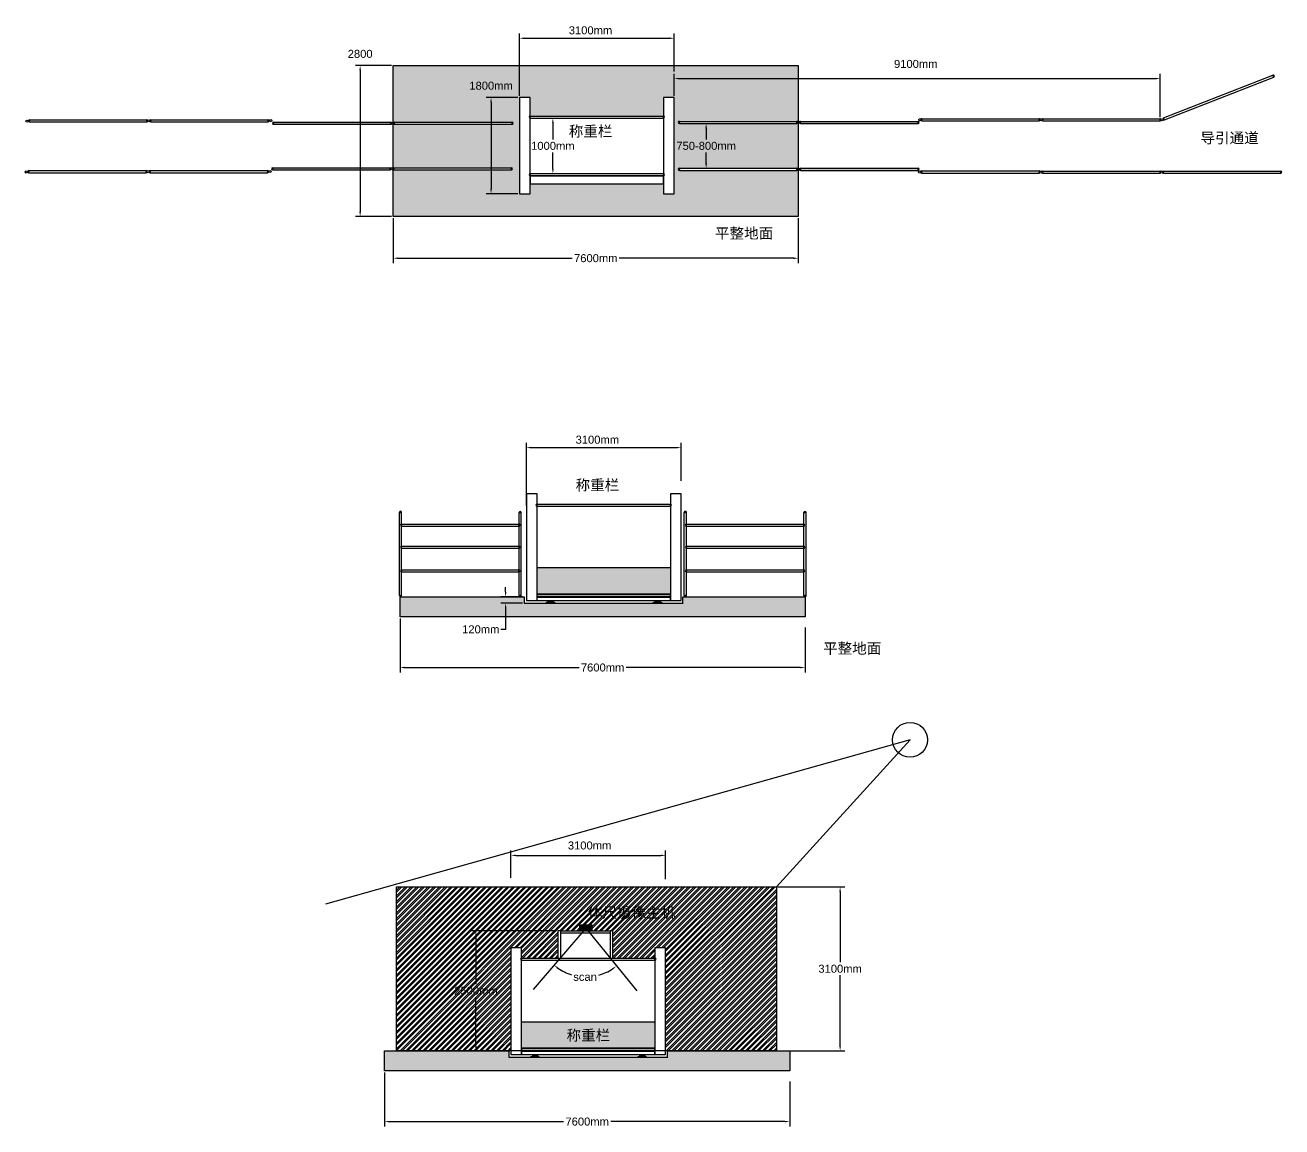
# Model space of a CAD drawing. Header units: inches. Extents: x -6754 to 16793, y -17913 to 2733.
import ezdxf

# ---------------------------------------------------------------- set-up
doc = ezdxf.new("R2010")
doc.units = ezdxf.units.IN
doc.header["$MEASUREMENT"] = 0
doc.layers.add('图层1', color=7, linetype='Continuous')
doc.styles.get("Standard").update_dxf_attribs({"font": 'arial.ttf'})
doc.dimstyles.get("Standard").update_dxf_attribs({"dimscale": 500, "dimtxt": 0.3, "dimasz": 0.18, "dimexe": 0.18, "dimexo": 0.0625, "dimgap": 0.09, "dimtad": 0, "dimtih": 1, "dimtoh": 1, "dimdec": 4, "dimzin": 0, "dimdsep": 46, "dimtxsty": 'Standard', "dimcen": 0.09, "dimclrd": 2, "dimadec": 0, "dimazin": 0, "dimtfac": 1, "dimtdec": 4, "dimtofl": 0, "dimtmove": 0, "dimatfit": 3, "dimfxl": 1, "dimtolj": 1, "dimtzin": 0, "dimarcsym": 0})
pattern_1 = [(228.01279, (108, 150), (-1200, -1350), [20.1804, -1997.8632]), (184.96974, (94.5, 135), (1800, 150), [34.6302, -3428.3887]), (132.51045, (60, 132), (1500, -1650), [24.4182, -2417.4049]), (267.27369, (1.5, 94.5), (150, 3000), [31.5357, -3122.0337]), (292.833654, (0, 63), (-750, 1800), [30.9232, -3061.406]), (357.27369, (12, 34.5), (-3000, 150), [31.5357, -3122.0337]), (37.69424, (43.5, 33), (-1950, -1500), [41.7043, -4128.7273]), (72.25533, (76.5, 58.5), (1050, 3300), [39.3732, -3897.9482]), (121.429566, (88.5, 96), (-1200, 1950), [31.6425, -3132.611]), (175.23636, (72, 123), (1650, -150), [36.1248, -1770.1144]), (222.397438, (36, 126), (-1800, -1650), [46.7172, -4625.0063]), (138.81407, (150, 93), (-1050, 900), [15.9451, -1578.5767]), (171.469234, (138, 103.5), (1950, -300), [30.3356, -3003.2267]), (225, (108, 108), (-2e-14, -150), [21.2131, -190.9189]), (203.19859, (97.5, 126), (750, 300), [11.4237, -1130.9423]), (291.8014, (87, 121.5), (-150, 450), [16.1554, -791.6193]), (30.96376, (93, 106.5), (450, 300), [26.2394, -848.4034]), (161.56505, (115.5, 120), (300, -150), [18.9736, -455.368]), (16.38954, (0, 121.5), (1500, 450), [26.58, -2631.4268]), (70.34618, (25.5, 129), (-600, -1650), [22.2992, -2207.6112]), (293.19859, (115.5, 150), (-300, 750), [22.8472, -1119.5187]), (343.61046, (124.5, 129), (-1500, 450), [26.58, -2631.4268]), (339.44395, (0, 28.5), (-750, 300), [25.632, -1255.9686]), (294.77514, (24, 19.5), (-750, 1650), [21.4767, -2126.1965]), (66.80141, (117, 0), (300, 750), [22.8472, -1119.5187]), (17.354025, (126, 21), (-1950, -600), [25.1446, -2489.3135]), (69.44395, (43.5, 0), (-300, -750), [12.816, -1268.7846]), (101.30993, (108, 0), (-150, 600), [7.6485, -757.2044]), (165.96376, (106.5, 7.5), (450, -150), [30.9232, -587.5426]), (186.009006, (76.5, 15), (1500, 150), [28.6575, -2837.0885]), (303.69007, (93, 93), (-150, 300), [21.6333, -519.1994]), (353.157227, (105, 75), (2550, -300), [37.7691, -3739.1344]), (60.9454, (142.5, 70.5), (-600, -1050), [15.4434, -1528.9011]), (90, (150, 84), (-150, 150), [9, -141]), (120.25644, (73.5, 19.5), (600, -1050), [20.8386, -2063.028]), (48.01279, (63, 37.5), (1200, 1350), [40.3608, -1977.6828]), (0, (90, 67.5), (150, 150), [39, -111]), (325.30485, (129, 67.5), (1500, -1050), [23.7171, -2347.9911]), (254.0546, (148.5, 54), (-150, -600), [21.8403, -1070.1762]), (207.645975, (142.5, 33), (-2850, -1500), [35.5598, -3520.4211]), (175.42608, (111, 16.5), (-1950, 150), [37.6198, -3724.361])]

# ---------------------------------------------------------------- blocks, each defined once
blk = doc.blocks.new('*D3')
at = {"color": 0, "lineweight": -2, "transparency": 16777216}
for p, q in [((2509, 1405), (2509, 2577)), ((5408, 1863), (5408, 2577))]:
    blk.add_line(p, q, dxfattribs=at)
at = {"color": 2, "lineweight": -2, "transparency": 16777216}
blk.add_line((2599, 2487), (5318, 2487), dxfattribs=at)
at = {"color": 2, "transparency": 16777216}
for points in [[(2599, 2502), (2599, 2472), (2509, 2487)], [(5318, 2502), (5318, 2472), (5408, 2487)]]:
    blk.add_solid(points, dxfattribs=at)
at = {"layer": 'Defpoints', "color": 0, "transparency": 16777216}
for p in [(5408, 2487), (5408, 1832), (2509, 1374)]:
    blk.add_point(p, dxfattribs=at)
at = {"color": 0, "transparency": 16777216, "insert": (3839, 2635), "char_height": 150, "attachment_point": 5}
blk.add_mtext('\\A1;3100mm', dxfattribs=at)
blk = doc.blocks.new('*D4')
at = {"color": 0, "lineweight": -2, "transparency": 16777216}
for p, q in [((5408, 1405), (5408, 1821)), ((14512, 1010), (14512, 1821))]:
    blk.add_line(p, q, dxfattribs=at)
at = {"color": 2, "lineweight": -2, "transparency": 16777216}
blk.add_line((5498, 1731), (14422, 1731), dxfattribs=at)
at = {"color": 2, "transparency": 16777216}
for points in [[(5498, 1746), (5498, 1716), (5408, 1731)], [(14422, 1746), (14422, 1716), (14512, 1731)]]:
    blk.add_solid(points, dxfattribs=at)
at = {"layer": 'Defpoints', "color": 0, "transparency": 16777216}
for p in [(14512, 1731), (5408, 1374), (14512, 979)]:
    blk.add_point(p, dxfattribs=at)
at = {"color": 0, "transparency": 16777216, "insert": (9933, 2005), "char_height": 150, "attachment_point": 5}
blk.add_mtext('\\A1;9100mm', dxfattribs=at)
blk = doc.blocks.new('*D5')
at = {"color": 0, "lineweight": -2, "transparency": 16777216}
for p, q in [((112, 1977), (-567, 1977)), ((112, -854), (-567, -854))]:
    blk.add_line(p, q, dxfattribs=at)
at = {"color": 2, "lineweight": -2, "transparency": 16777216}
blk.add_line((-477, 1887), (-477, -764), dxfattribs=at)
at = {"color": 2, "transparency": 16777216}
for points in [[(-492, 1887), (-462, 1887), (-477, 1977)], [(-492, -764), (-462, -764), (-477, -854)]]:
    blk.add_solid(points, dxfattribs=at)
at = {"layer": 'Defpoints', "color": 0, "transparency": 16777216}
for p in [(143, 1977), (-477, -854), (143, -854)]:
    blk.add_point(p, dxfattribs=at)
at = {"color": 0, "transparency": 16777216, "insert": (-477, 2194), "char_height": 150, "attachment_point": 5}
blk.add_mtext('\\A1;2800', dxfattribs=at)
blk = doc.blocks.new('*D6')
at = {"color": 0, "lineweight": -2, "transparency": 16777216}
for p, q in [((2478, 1374), (1886, 1374)), ((2478, -426), (1886, -426))]:
    blk.add_line(p, q, dxfattribs=at)
at = {"color": 2, "lineweight": -2, "transparency": 16777216}
blk.add_line((1976, 1284), (1976, -336), dxfattribs=at)
at = {"color": 2, "transparency": 16777216}
for points in [[(1961, 1284), (1991, 1284), (1976, 1374)], [(1961, -336), (1991, -336), (1976, -426)]]:
    blk.add_solid(points, dxfattribs=at)
at = {"layer": 'Defpoints', "color": 0, "transparency": 16777216}
for p in [(2509, 1374), (1976, -426), (2509, -426)]:
    blk.add_point(p, dxfattribs=at)
at = {"color": 0, "transparency": 16777216, "insert": (1976, 1597), "char_height": 150, "attachment_point": 5}
blk.add_mtext('\\A1;1800mm', dxfattribs=at)
blk = doc.blocks.new('*D7')
at = {"color": 0, "lineweight": -2, "transparency": 16777216}
for p, q in [((2740, 990), (3224, 990)), ((2740, -50), (3224, -50))]:
    blk.add_line(p, q, dxfattribs=at)
at = {"color": 2, "lineweight": -2, "transparency": 16777216}
for p, q in [((3134, 900), (3134, 592)), ((3134, 40), (3134, 348))]:
    blk.add_line(p, q, dxfattribs=at)
at = {"color": 2, "transparency": 16777216}
for points in [[(3119, 900), (3149, 900), (3134, 990)], [(3119, 40), (3149, 40), (3134, -50)]]:
    blk.add_solid(points, dxfattribs=at)
at = {"layer": 'Defpoints', "color": 0, "transparency": 16777216}
for p in [(2709, 990), (3134, 990), (2709, -50)]:
    blk.add_point(p, dxfattribs=at)
at = {"color": 0, "transparency": 16777216, "insert": (3134, 470), "char_height": 150, "attachment_point": 5}
blk.add_mtext('\\A1;1000mm', dxfattribs=at)
blk = doc.blocks.new('*D8')
at = {"color": 0, "lineweight": -2, "transparency": 16777216}
for p, q in [((5535, 890), (6096, 890)), ((5535, 50), (6096, 50))]:
    blk.add_line(p, q, dxfattribs=at)
at = {"color": 2, "lineweight": -2, "transparency": 16777216}
for p, q in [((6006, 800), (6006, 592)), ((6006, 140), (6006, 348))]:
    blk.add_line(p, q, dxfattribs=at)
at = {"color": 2, "transparency": 16777216}
for points in [[(5991, 800), (6021, 800), (6006, 890)], [(5991, 140), (6021, 140), (6006, 50)]]:
    blk.add_solid(points, dxfattribs=at)
at = {"layer": 'Defpoints', "color": 0, "transparency": 16777216}
for p in [(5504, 890), (5504, 50), (6006, 50)]:
    blk.add_point(p, dxfattribs=at)
at = {"color": 0, "transparency": 16777216, "insert": (6006, 470), "char_height": 150, "attachment_point": 5}
blk.add_mtext('\\A1;750-800mm', dxfattribs=at)
blk = doc.blocks.new('*D9')
at = {"color": 0, "lineweight": -2, "transparency": 16777216}
for p, q in [((143, -885), (143, -1725)), ((7732, -885), (7732, -1725))]:
    blk.add_line(p, q, dxfattribs=at)
at = {"color": 2, "lineweight": -2, "transparency": 16777216}
for p, q in [((233, -1635), (3497, -1635)), ((7642, -1635), (4378, -1635))]:
    blk.add_line(p, q, dxfattribs=at)
at = {"color": 2, "transparency": 16777216}
for points in [[(233, -1620), (233, -1650), (143, -1635)], [(7642, -1620), (7642, -1650), (7732, -1635)]]:
    blk.add_solid(points, dxfattribs=at)
at = {"layer": 'Defpoints', "color": 0, "transparency": 16777216}
for p in [(143, -854), (7732, -854), (7732, -1635)]:
    blk.add_point(p, dxfattribs=at)
at = {"color": 0, "transparency": 16777216, "insert": (3938, -1635), "char_height": 150, "attachment_point": 5}
blk.add_mtext('\\A1;7600mm', dxfattribs=at)
blk = doc.blocks.new('*D10')
at = {"color": 0, "lineweight": -2, "transparency": 16777216}
for p, q in [((2638, -6267), (2638, -5094)), ((5536, -5808), (5536, -5094))]:
    blk.add_line(p, q, dxfattribs=at)
at = {"color": 2, "lineweight": -2, "transparency": 16777216}
blk.add_line((2728, -5184), (5446, -5184), dxfattribs=at)
at = {"color": 2, "transparency": 16777216}
for points in [[(2728, -5169), (2728, -5199), (2638, -5184)], [(5446, -5169), (5446, -5199), (5536, -5184)]]:
    blk.add_solid(points, dxfattribs=at)
at = {"layer": 'Defpoints', "color": 0, "transparency": 16777216}
for p in [(5536, -5184), (5536, -5840), (2638, -6298)]:
    blk.add_point(p, dxfattribs=at)
at = {"color": 0, "transparency": 16777216, "insert": (3967, -5037), "char_height": 150, "attachment_point": 5}
blk.add_mtext('\\A1;3100mm', dxfattribs=at)
blk = doc.blocks.new('*D11')
at = {"color": 0, "lineweight": -2, "transparency": 16777216}
for p, q in [((271, -8386), (271, -9396)), ((7861, -8557), (7861, -9396))]:
    blk.add_line(p, q, dxfattribs=at)
at = {"color": 2, "lineweight": -2, "transparency": 16777216}
for p, q in [((361, -9306), (3625, -9306)), ((7771, -9306), (4507, -9306))]:
    blk.add_line(p, q, dxfattribs=at)
at = {"color": 2, "transparency": 16777216}
for points in [[(361, -9291), (361, -9321), (271, -9306)], [(7771, -9291), (7771, -9321), (7861, -9306)]]:
    blk.add_solid(points, dxfattribs=at)
at = {"layer": 'Defpoints', "color": 0, "transparency": 16777216}
for p in [(271, -8355), (7861, -8526), (7861, -9306)]:
    blk.add_point(p, dxfattribs=at)
at = {"color": 0, "transparency": 16777216, "insert": (4066, -9306), "char_height": 150, "attachment_point": 5}
blk.add_mtext('\\A1;7600mm', dxfattribs=at)
blk = doc.blocks.new('*D12')
at = {"color": 0, "lineweight": -2, "transparency": 16777216}
for p, q in [((2568, -7978), (2159, -7978)), ((2568, -8099), (2159, -8099))]:
    blk.add_line(p, q, dxfattribs=at)
at = {"color": 2, "lineweight": -2, "transparency": 16777216}
for p, q in [((2249, -7888), (2249, -7798)), ((2249, -8189), (2249, -8591)), ((2249, -8591), (2159, -8591))]:
    blk.add_line(p, q, dxfattribs=at)
at = {"color": 2, "transparency": 16777216}
for points in [[(2234, -7888), (2264, -7888), (2249, -7978)], [(2234, -8189), (2264, -8189), (2249, -8099)]]:
    blk.add_solid(points, dxfattribs=at)
at = {"layer": 'Defpoints', "color": 0, "transparency": 16777216}
for p in [(2599, -7978), (2249, -8099), (2599, -8099)]:
    blk.add_point(p, dxfattribs=at)
at = {"color": 0, "transparency": 16777216, "insert": (1783, -8591), "char_height": 150, "attachment_point": 5}
blk.add_mtext('\\A1;120mm', dxfattribs=at)
blk = doc.blocks.new('*D13')
at = {"color": 0, "lineweight": -2, "transparency": 16777216}
for p, q in [((2349, -13246), (2349, -12736)), ((5247, -13269), (5247, -12736))]:
    blk.add_line(p, q, dxfattribs=at)
at = {"color": 2, "lineweight": -2, "transparency": 16777216}
blk.add_line((2439, -12826), (5157, -12826), dxfattribs=at)
at = {"color": 2, "transparency": 16777216}
for points in [[(2439, -12811), (2439, -12841), (2349, -12826)], [(5157, -12811), (5157, -12841), (5247, -12826)]]:
    blk.add_solid(points, dxfattribs=at)
at = {"layer": 'Defpoints', "color": 0, "transparency": 16777216}
for p in [(5247, -12826), (2349, -13277), (5247, -13300)]:
    blk.add_point(p, dxfattribs=at)
at = {"color": 0, "transparency": 16777216, "insert": (3822, -12641), "char_height": 150, "attachment_point": 5}
blk.add_mtext('\\A1;3100mm', dxfattribs=at)
blk = doc.blocks.new('*D14')
at = {"color": 0, "lineweight": -2, "transparency": 16777216}
for p, q in [((-18, -16895), (-18, -17905)), ((7572, -17066), (7572, -17905))]:
    blk.add_line(p, q, dxfattribs=at)
at = {"color": 2, "lineweight": -2, "transparency": 16777216}
for p, q in [((72, -17815), (3336, -17815)), ((7482, -17815), (4218, -17815))]:
    blk.add_line(p, q, dxfattribs=at)
at = {"color": 2, "transparency": 16777216}
for points in [[(72, -17800), (72, -17830), (-18, -17815)], [(7482, -17800), (7482, -17830), (7572, -17815)]]:
    blk.add_solid(points, dxfattribs=at)
at = {"layer": 'Defpoints', "color": 0, "transparency": 16777216}
for p in [(-18, -16864), (7572, -17034), (7572, -17815)]:
    blk.add_point(p, dxfattribs=at)
at = {"color": 0, "transparency": 16777216, "insert": (3777, -17815), "char_height": 150, "attachment_point": 5}
blk.add_mtext('\\A1;7600mm', dxfattribs=at)
blk = doc.blocks.new('*D15')
at = {"color": 0, "lineweight": -2, "transparency": 16777216}
for p, q in [((3199, -14238), (1603, -14238)), ((2279, -16487), (1603, -16487))]:
    blk.add_line(p, q, dxfattribs=at)
at = {"color": 2, "lineweight": -2, "transparency": 16777216}
for p, q in [((1693, -14328), (1693, -15241)), ((1693, -16397), (1693, -15484))]:
    blk.add_line(p, q, dxfattribs=at)
at = {"color": 2, "transparency": 16777216}
for points in [[(1678, -14328), (1708, -14328), (1693, -14238)], [(1678, -16397), (1708, -16397), (1693, -16487)]]:
    blk.add_solid(points, dxfattribs=at)
at = {"layer": 'Defpoints', "color": 0, "transparency": 16777216}
for p in [(1693, -14238), (3230, -14238), (2310, -16487)]:
    blk.add_point(p, dxfattribs=at)
at = {"color": 0, "transparency": 16777216, "insert": (1693, -15362), "char_height": 150, "attachment_point": 5}
blk.add_mtext('\\A1;2500mm', dxfattribs=at)
blk = doc.blocks.new('*D16')
at = {"color": 0, "lineweight": -2, "transparency": 16777216}
for p, q in [((7352, -13416), (8606, -13416)), ((7352, -16487), (8606, -16487))]:
    blk.add_line(p, q, dxfattribs=at)
at = {"color": 2, "lineweight": -2, "transparency": 16777216}
for p, q in [((8516, -13506), (8516, -14830)), ((8516, -16397), (8516, -15073))]:
    blk.add_line(p, q, dxfattribs=at)
at = {"color": 2, "transparency": 16777216}
for points in [[(8501, -13506), (8531, -13506), (8516, -13416)], [(8501, -16397), (8531, -16397), (8516, -16487)]]:
    blk.add_solid(points, dxfattribs=at)
at = {"layer": 'Defpoints', "color": 0, "transparency": 16777216}
for p in [(7321, -13416), (7321, -16487), (8516, -16487)]:
    blk.add_point(p, dxfattribs=at)
at = {"color": 0, "transparency": 16777216, "insert": (8516, -14951), "char_height": 150, "attachment_point": 5}
blk.add_mtext('\\A1;3100mm', dxfattribs=at)
blk = doc.blocks.new('*D17')
at = {"color": 2, "lineweight": -2, "transparency": 16777216}
for start, end in [(235.0536, 252.9378), (285.4384, 303.3874)]:
    blk.add_arc((3751, -14189), 914, start, end, dxfattribs=at)
at = {"color": 2, "transparency": 16777216}
for points in [[(3218, -14950), (3236, -14926), (3156, -14883)], [(4245, -14940), (4263, -14964), (4327, -14899)]]:
    blk.add_solid(points, dxfattribs=at)
at = {"layer": 'Defpoints', "color": 0, "transparency": 16777216}
for p in [(3751, -14189), (3751, -14189), (3529, -15076), (2767, -15337), (4706, -15367)]:
    blk.add_point(p, dxfattribs=at)
at = {"color": 0, "transparency": 16777216, "insert": (3738, -15103), "char_height": 150, "attachment_point": 5}
blk.add_mtext('\\A1;scan', dxfattribs=at)

msp = doc.modelspace()

# ---------------------------------------------------------------- hatches: boundary and pattern name
h = msp.add_hatch()
h.set_pattern_fill('GRAVEL', color=253, scale=150)
h.set_pattern_definition(pattern_1)
h.paths.add_polyline_path([(7758.75724, 909.66948), (7775.38677, 930.09993), (9975.38677, 930.09993), (9975.38677, 890.09993), (7775.38677, 890.09993), (7758.75724, 909.66948, -0.5058215123), (7732.37519, 890.26336), (7732.37519, 50.17929, -0.4630414769), (7756.01828, 30.12296), (7775.38687, 49.79447), (9975.38687, 49.79447), (9975.38687, 9.79447), (7775.38687, 9.79447), (7756.01828, 30.12296, -0.4630414769), (7732.37519, 10.06662), (7732.37519, -853.96662), (142.76229, -853.96662), (139.31036, 41.25027, -1), (98.65356, 41.25027), (84.62466, 20.9218), (-2115.37534, 20.9218), (-2115.37534, 60.9218), (84.62466, 60.9218), (98.65356, 41.25027, -1), (139.31036, 41.25027), (140.79866, 875.71933, -0.5440017161), (112.14202, 894.26344), (98.11312, 873.93497), (-2101.88688, 873.93497), (-2101.88688, 913.93497), (98.11312, 913.93497), (112.14202, 894.26344, -0.5797753532), (142.76229, 911.79402), (142.76229, 1976.69556), (7732.37519, 1976.69556), (7732.37519, 929.07559, -0.5058215123)])
h.paths.add_polyline_path([(156.04386, 20.92178), (156.04386, 60.92178), (2356.04386, 60.92178), (2356.04386, 20.92178)], flags=16)
h.paths.add_polyline_path([(169.53232, 873.93495), (169.53232, 913.93495), (2369.53232, 913.93495), (2369.53232, 873.93495)], flags=16)
h.paths.add_polyline_path([(2509.24455, 1373.89147), (2709.24455, 1373.89147), (2709.24455, 1029.89147), (5207.64347, 1029.89147), (5207.64347, 1373.89155), (5407.64347, 1373.89155), (5407.64347, -426.10845), (5207.64347, -426.10845), (5207.64347, -240), (2709.24455, -240), (2709.24455, -426.10853), (2509.24455, -426.10853)], flags=16)
h.paths.add_polyline_path([(2709, -90), (2709, -50), (5207.64347, -50), (5207.64347, -90)], flags=0)
h.paths.add_polyline_path([(5503.67744, 9.79449), (5503.67744, 49.79449), (7703.67744, 49.79449), (7703.67744, 9.79449)], flags=16)
h.paths.add_polyline_path([(5503.67734, 890.09995), (5503.67734, 930.09995), (7703.67734, 930.09995), (7703.67734, 890.09995)], flags=16)
h.paths.add_polyline_path([(1526.46179, 1441.35338), (2416.74146, 1441.35338), (2416.74146, 1750.45979), (1526.46179, 1750.45979)], flags=24)
h.paths.add_polyline_path([(2684.36323, 314.31818), (3574.64291, 314.31818), (3574.64291, 623.42459), (2684.36323, 623.42459)], flags=8)
h.paths.add_polyline_path([(5411.14785, 314.31966), (6604.29247, 314.31966), (6604.29247, 623.42607), (5411.14785, 623.42607)], flags=24)
h.paths.add_polyline_path([(3367.81243, 552.99517), (4334.25172, 552.99517), (4334.25172, 937.7155), (3367.81243, 937.7155)], flags=8)
h = msp.add_hatch()
h.set_pattern_fill('DOTS', color=253, scale=10)
h.paths.add_polyline_path([(5335.92981, -7433.48661), (2837.92078, -7433.48661), (2837.92078, -7932.81024), (5335.92981, -7932.81024)])
h = msp.add_hatch()
h.set_pattern_fill('GRAVEL', color=253, scale=150)
h.set_pattern_definition(pattern_1)
h.paths.add_polyline_path([(7860.66153, -8098.54986), (7860.66153, -7977.76767), (5571.63977, -7977.76767), (5571.63977, -8098.54986), (2599.00463, -8098.54986), (2599.00463, -7977.76767), (271.04863, -7977.76767), (271.04863, -8098.54986), (271.04863, -8355.13581), (7860.66153, -8355.13581)])
h = msp.add_hatch(color=256)
h.dxf.hatch_style = 1
h.set_gradient(color1=(20, 61, 105), one_color=1, tint=1)
h.paths.add_polyline_path([(3134.46085, -8082.79837), (3134.46085, -8048.05064), (3045.41722, -8048.05064), (3045.41722, -8082.79837)])
h.paths.add_polyline_path([(3012.90922, -8082.79837), (3012.90922, -8097.79837), (3162.90922, -8097.79837), (3162.90922, -8082.79837)])
h = msp.add_hatch(color=256)
h.dxf.hatch_style = 1
h.set_gradient(color1=(20, 61, 105), one_color=1, tint=1)
h.paths.add_polyline_path([(5143.12136, -8083.31277), (5143.12136, -8048.00594), (5054.07772, -8048.00594), (5054.07772, -8083.31277)])
h.paths.add_polyline_path([(5021.56973, -8083.31277), (5021.56973, -8098.31277), (5171.56973, -8098.31277), (5171.56973, -8083.31277)])
h = msp.add_hatch()
h.set_pattern_fill('ANSI32', color=253, scale=200)
h.paths.add_polyline_path([(7321.05034, -13416.03344), (204.28753, -13416.03344), (204.28753, -16486.62667), (2348.70071, -16486.62667), (2348.70071, -14556.6146), (2548.70071, -14556.6146), (2548.70071, -14750.9278), (3229.9453, -14750.9278), (3229.9453, -14237.80471), (3280.9483, -14237.80471), (3641.13779, -14237.80471), (3641.13779, -14125.62342), (3866.09943, -14125.62342), (3866.09943, -14237.80471), (4207.17277, -14237.80471), (4207.17277, -14236.80279), (4258.17577, -14236.80279), (4258.17577, -14750.9278), (5047.09963, -14750.9278), (5047.09963, -14556.61452), (5247.09963, -14556.61452), (5247.09963, -16486.62667), (7321.05034, -16486.62667)])
h.paths.add_polyline_path([(1251.67374, -15517.84325), (2141.95342, -15517.84325), (2141.95342, -15208.73684), (1251.67374, -15208.73684)], flags=24)
h.paths.add_polyline_path([(3725.38183, -14091.11183), (5531.65741, -14091.11183), (5531.65741, -13701.48018), (3725.38183, -13701.48018)], flags=24)
h = msp.add_hatch(color=256)
h.dxf.hatch_style = 1
h.set_gradient(color1=(20, 61, 105), one_color=1, tint=1, name='CURVED')
h.paths.add_polyline_path([(3641.13779, -14125.62342), (3641.13779, -14234.84681), (3866.09943, -14234.84681), (3866.09943, -14125.62342)])
h = msp.add_hatch()
h.set_pattern_fill('DOTS', color=253, scale=10)
h.set_pattern_definition([(0, (-288.8302, -8508.859), (0.3125, 0.625), [0, -0.625])])
h.paths.add_polyline_path([(2549.0906, -15942.34561), (2549.0906, -16441.66925), (5047.09963, -16441.66925), (5047.09963, -15942.34561)])
h = msp.add_hatch()
h.set_pattern_fill('GRAVEL', color=253, scale=150)
h.set_pattern_definition([(228.01279, (-180.83, -8358.859), (-1200, -1350), [20.1804, -1997.8632]), (184.96974, (-194.33, -8373.859), (1800, 150), [34.6302, -3428.3887]), (132.51045, (-228.83, -8376.859), (1500, -1650), [24.4182, -2417.4049]), (267.27369, (-287.33, -8414.359), (150, 3000), [31.5357, -3122.0337]), (292.833654, (-288.83, -8445.859), (-750, 1800), [30.9232, -3061.406]), (357.27369, (-276.83, -8474.359), (-3000, 150), [31.5357, -3122.0337]), (37.69424, (-245.33, -8475.859), (-1950, -1500), [41.7043, -4128.7273]), (72.25533, (-212.33, -8450.359), (1050, 3300), [39.3732, -3897.9482]), (121.429566, (-200.33, -8412.859), (-1200, 1950), [31.6425, -3132.611]), (175.23636, (-216.83, -8385.859), (1650, -150), [36.1248, -1770.1144]), (222.39744, (-252.83, -8382.859), (-1800, -1650), [46.7172, -4625.0063]), (138.81407, (-138.83, -8415.859), (-1050, 900), [15.9451, -1578.5767]), (171.469234, (-150.83, -8405.359), (1950, -300), [30.3356, -3003.2267]), (225, (-180.83, -8400.86), (-2e-14, -150), [21.2131, -190.9189]), (203.1986, (-191.33, -8382.859), (750, 300), [11.4237, -1130.9423]), (291.8014, (-201.83, -8387.36), (-150, 450), [16.1554, -791.6193]), (30.96376, (-195.83, -8402.36), (450, 300), [26.2394, -848.4034]), (161.56505, (-173.33, -8388.86), (300, -150), [18.9736, -455.368]), (16.38954, (-288.83, -8387.359), (1500, 450), [26.58, -2631.4268]), (70.34618, (-263.33, -8379.859), (-600, -1650), [22.2992, -2207.6112]), (293.1986, (-173.33, -8358.859), (-300, 750), [22.8472, -1119.5187]), (343.61046, (-164.33, -8379.859), (-1500, 450), [26.58, -2631.4268]), (339.44395, (-288.83, -8480.359), (-750, 300), [25.632, -1255.9686]), (294.77514, (-264.83, -8489.359), (-750, 1650), [21.4767, -2126.1965]), (66.8014, (-171.83, -8508.859), (300, 750), [22.8472, -1119.5187]), (17.354025, (-162.83, -8487.859), (-1950, -600), [25.1446, -2489.3135]), (69.44395, (-245.33, -8508.859), (-300, -750), [12.816, -1268.7846]), (101.30993, (-180.83, -8508.86), (-150, 600), [7.6485, -757.2044]), (165.96376, (-182.33, -8501.36), (450, -150), [30.9232, -587.5426]), (186.009006, (-212.33, -8493.859), (1500, 150), [28.6575, -2837.0885]), (303.69007, (-195.83, -8415.86), (-150, 300), [21.6333, -519.1994]), (353.157227, (-183.83, -8433.859), (2550, -300), [37.7691, -3739.1344]), (60.9454, (-146.33, -8438.359), (-600, -1050), [15.4434, -1528.9011]), (90, (-138.83, -8424.86), (-150, 150), [9, -141]), (120.25644, (-215.33, -8489.359), (600, -1050), [20.8386, -2063.028]), (48.01279, (-225.83, -8471.359), (1200, 1350), [40.3608, -1977.6828]), (0, (-198.83, -8441.36), (150, 150), [39, -111]), (325.30485, (-159.83, -8441.359), (1500, -1050), [23.7171, -2347.9911]), (254.0546, (-140.33, -8454.86), (-150, -600), [21.8403, -1070.1762]), (207.645975, (-146.33, -8475.859), (-2850, -1500), [35.5598, -3520.4211]), (175.42608, (-177.83, -8492.359), (-1950, 150), [37.6198, -3724.361])])
h.paths.add_polyline_path([(7571.83136, -16863.99481), (7571.83136, -16607.40886), (7571.83136, -16486.62667), (5282.8096, -16486.62667), (5282.8096, -16607.40886), (2310.17446, -16607.40886), (2310.17446, -16486.62667), (-17.78154, -16486.62667), (-17.78154, -16607.40886), (-17.78154, -16863.99481)])
h = msp.add_hatch(color=256)
h.dxf.hatch_style = 1
h.set_gradient(color1=(20, 61, 105), one_color=1, tint=1)
h.paths.add_polyline_path([(2845.63068, -16591.65737), (2845.63068, -16556.90964), (2756.58704, -16556.90964), (2756.58704, -16591.65737)])
h.paths.add_polyline_path([(2724.07905, -16591.65737), (2724.07905, -16606.65737), (2874.07905, -16606.65737), (2874.07905, -16591.65737)])
h = msp.add_hatch(color=256)
h.dxf.hatch_style = 1
h.set_gradient(color1=(20, 61, 105), one_color=1, tint=1)
h.paths.add_polyline_path([(4854.29118, -16592.17178), (4854.29118, -16556.86495), (4765.24755, -16556.86495), (4765.24755, -16592.17178)])
h.paths.add_polyline_path([(4732.73955, -16592.17178), (4732.73955, -16607.17178), (4882.73955, -16607.17178), (4882.73955, -16592.17178)])

# ---------------------------------------------------------------- linework, layer by layer
for p, q in [((14576.79314, 994.89767), (16625.76806, 1795.96058)), ((14591.35792, 957.64358), (16640.33284, 1758.70649)), ((16625.76806, 1795.96058), (16633.05045, 1777.33353)), ((16640.33284, 1758.70649), (16633.05045, 1777.33353)), ((-6671.97245, 959.46508), (-6671.97245, 939.46508)), ((-6671.97245, 959.46508), (-4471.97245, 959.46508)), ((-4471.97245, 959.46508), (-4471.97245, 939.46508)), ((-4400.55325, 959.46506), (-4400.55325, 939.46506)), ((-4400.55325, 959.46506), (-2200.55325, 959.46506)), ((-2200.55325, 959.46506), (-2200.55325, 939.46506)), ((2709.24455, 1029.89147), (2709.24455, 1009.89147)), ((2709.24455, 1029.89147), (5207.64347, 1029.89147)), ((2709.24455, 989.89147), (2709.24455, 1009.89147)), ((2709.24455, 989.89147), (5207.64347, 989.89147)), ((5207.64347, 1029.89147), (5207.64347, 1009.89147)), ((5207.64347, 989.89147), (5207.64347, 1009.89147)), ((10046.80597, 980.09991), (10046.80597, 960.09991)), ((10046.80597, 980.09991), (12246.80597, 980.09991)), ((10046.80597, 940.09991), (10046.80597, 960.09991)), ((12246.80597, 980.09991), (12246.80597, 960.09991)), ((12246.80597, 940.09991), (12246.80597, 960.09991)), ((12312.37994, 979.01343), (12312.37994, 959.01343)), ((12312.37994, 979.01343), (14512.37994, 979.01343)), ((12312.37994, 939.01343), (12312.37994, 959.01343)), ((14512.37994, 979.01343), (14512.37994, 959.01343)), ((14512.37994, 939.01343), (14512.37994, 959.01343)), ((14576.79314, 994.89767), (14584.07553, 976.27063)), ((14591.35792, 957.64358), (14584.07553, 976.27063)), ((-6671.97245, 919.46508), (-6671.97245, 939.46508)), ((-6671.97245, 919.46508), (-4471.97245, 919.46508)), ((-4471.97245, 919.46508), (-4471.97245, 939.46508)), ((-4400.55325, 919.46506), (-4400.55325, 939.46506)), ((-4400.55325, 919.46506), (-2200.55325, 919.46506)), ((-2200.55325, 919.46506), (-2200.55325, 939.46506)), ((-2101.88688, 913.93497), (-2101.88688, 893.93497)), ((-2101.88688, 913.93497), (98.11312, 913.93497)), ((-2101.88688, 873.93497), (-2101.88688, 893.93497)), ((-2101.88688, 873.93497), (98.11312, 873.93497)), ((98.11312, 913.93497), (98.11312, 893.93497)), ((98.11312, 873.93497), (98.11312, 893.93497)), ((169.53232, 913.93495), (169.53232, 893.93495)), ((169.53232, 913.93495), (2369.53232, 913.93495)), ((169.53232, 873.93495), (169.53232, 893.93495)), ((169.53232, 873.93495), (2369.53232, 873.93495)), ((2369.53232, 913.93495), (2369.53232, 893.93495)), ((2369.53232, 873.93495), (2369.53232, 893.93495)), ((5503.67734, 930.09995), (5503.67734, 910.09995)), ((5503.67734, 930.09995), (7703.67734, 930.09995)), ((5503.67734, 890.09995), (5503.67734, 910.09995)), ((5503.67734, 890.09995), (7703.67734, 890.09995)), ((7703.67734, 930.09995), (7703.67734, 910.09995)), ((7703.67734, 890.09995), (7703.67734, 910.09995)), ((7775.38677, 930.09993), (7775.38677, 910.09993)), ((7775.38677, 930.09993), (9975.38677, 930.09993)), ((7775.38677, 890.09993), (7775.38677, 910.09993)), ((7775.38677, 890.09993), (9975.38677, 890.09993)), ((9975.38677, 930.09993), (9975.38677, 910.09993)), ((9975.38677, 890.09993), (9975.38677, 910.09993)), ((10046.80597, 940.09991), (12246.80597, 940.09991)), ((12312.37994, 939.01343), (14512.37994, 939.01343)), ((-6685.46091, 6.4519), (-6685.46091, -13.5481)), ((-6685.46091, 6.4519), (-4485.46091, 6.4519)), ((-4485.46091, 6.4519), (-4485.46091, -13.5481)), ((-4414.0417, 6.45188), (-4414.0417, -13.54812)), ((-4414.0417, 6.45188), (-2214.0417, 6.45188)), ((-2214.0417, 6.45188), (-2214.0417, -13.54812)), ((-2115.37534, 60.9218), (-2115.37534, 40.9218)), ((-2115.37534, 60.9218), (84.62466, 60.9218)), ((-2115.37534, 20.9218), (-2115.37534, 40.9218)), ((-2115.37534, 20.9218), (84.62466, 20.9218)), ((84.62466, 60.9218), (84.62466, 40.9218)), ((84.62466, 20.9218), (84.62466, 40.9218)), ((156.04386, 60.92178), (156.04386, 40.92178)), ((156.04386, 60.92178), (2356.04386, 60.92178)), ((156.04386, 20.92178), (156.04386, 40.92178)), ((156.04386, 20.92178), (2356.04386, 20.92178)), ((2356.04386, 60.92178), (2356.04386, 40.92178)), ((2356.04386, 20.92178), (2356.04386, 40.92178)), ((5503.67744, 49.79449), (5503.67744, 29.79449)), ((5503.67744, 49.79449), (7703.67744, 49.79449)), ((5503.67744, 9.79449), (5503.67744, 29.79449)), ((5503.67744, 9.79449), (7703.67744, 9.79449)), ((7703.67744, 49.79449), (7703.67744, 29.79449)), ((7703.67744, 9.79449), (7703.67744, 29.79449)), ((7775.38687, 49.79447), (7775.38687, 29.79447)), ((7775.38687, 49.79447), (9975.38687, 49.79447)), ((7775.38687, 9.79447), (7775.38687, 29.79447)), ((7775.38687, 9.79447), (9975.38687, 9.79447)), ((9975.38687, 49.79447), (9975.38687, 29.79447)), ((9975.38687, 9.79447), (9975.38687, 29.79447)), ((-6685.46091, -33.5481), (-6685.46091, -13.5481)), ((-6685.46091, -33.5481), (-4485.46091, -33.5481)), ((-4485.46091, -33.5481), (-4485.46091, -13.5481)), ((-4414.0417, -33.54812), (-4414.0417, -13.54812)), ((-4414.0417, -33.54812), (-2214.0417, -33.54812)), ((-2214.0417, -33.54812), (-2214.0417, -13.54812)), ((2709, -50), (2709, -70)), ((2709, -50), (5207.64347, -50)), ((2709, -90), (2709, -70)), ((2709, -90), (5207.64347, -90)), ((5207.64347, -50), (5207.64347, -70)), ((5207.64347, -90), (5207.64347, -70)), ((10046.80608, -0.20555), (10046.80608, -20.20555)), ((10046.80608, -0.20555), (12246.80608, -0.20555)), ((10046.80608, -40.20555), (10046.80608, -20.20555)), ((10046.80608, -40.20555), (12246.80608, -40.20555)), ((12246.80608, -0.20555), (12246.80608, -20.20555)), ((12246.80608, -40.20555), (12246.80608, -20.20555)), ((12312.38004, -1.29203), (12312.38004, -21.29203)), ((12312.38004, -1.29203), (14512.38004, -1.29203)), ((12312.38004, -41.29203), (12312.38004, -21.29203)), ((12312.38004, -41.29203), (14512.38004, -41.29203)), ((14512.38004, -1.29203), (14512.38004, -21.29203)), ((14512.38004, -41.29203), (14512.38004, -21.29203)), ((14572.95902, -1.29205), (14572.95902, -21.29205)), ((14572.95902, -1.29205), (16772.95902, -1.29205)), ((14572.95902, -41.29205), (14572.95902, -21.29205)), ((14572.95902, -41.29205), (16772.95902, -41.29205)), ((16772.95902, -1.29205), (16772.95902, -21.29205)), ((16772.95902, -41.29205), (16772.95902, -21.29205)), ((2837.53089, -6242.06879), (2837.53089, -6262.06879)), ((2837.53089, -6242.06879), (5335.92981, -6242.06879)), ((2837.53089, -6282.06879), (2837.53089, -6262.06879)), ((2837.53089, -6282.06879), (5335.92981, -6282.06879)), ((5335.92981, -6242.06879), (5335.92981, -6262.06879)), ((5335.92981, -6282.06879), (5335.92981, -6262.06879)), ((258.87499, -7953.4046), (258.87499, -6397.27565)), ((258.87499, -6397.27565), (278.87499, -6397.27565)), ((298.87499, -6397.27565), (278.87499, -6397.27565)), ((298.87499, -7953.4046), (298.87499, -6397.27565)), ((2500.08218, -7956.14805), (2500.08218, -6400.0191)), ((2500.08218, -6400.0191), (2520.08218, -6400.0191)), ((2540.08218, -6400.0191), (2520.08218, -6400.0191)), ((2540.08218, -7956.14805), (2540.08218, -6400.0191)), ((5595.61687, -7954.83468), (5595.61687, -6398.70573)), ((5595.61687, -6398.70573), (5615.61687, -6398.70573)), ((5635.61687, -6398.70573), (5615.61687, -6398.70573)), ((5635.61687, -7954.83468), (5635.61687, -6398.70573)), ((7836.82406, -7957.57813), (7836.82406, -6401.44918)), ((7836.82406, -6401.44918), (7856.82406, -6401.44918)), ((7876.82406, -6401.44918), (7856.82406, -6401.44918)), ((7876.82406, -7957.57813), (7876.82406, -6401.44918)), ((297.81866, -6616.10457), (297.81866, -6636.10457)), ((297.81866, -6616.10457), (2497.81866, -6616.10457)), ((297.81866, -6656.10457), (297.81866, -6636.10457)), ((297.81866, -6656.10457), (2497.81866, -6656.10457)), ((2497.81866, -6616.10457), (2497.81866, -6636.10457)), ((2497.81866, -6656.10457), (2497.81866, -6636.10457)), ((5634.56055, -6617.53465), (5634.56055, -6637.53465)), ((5634.56055, -6617.53465), (7834.56055, -6617.53465)), ((5634.56055, -6657.53465), (5634.56055, -6637.53465)), ((5634.56055, -6657.53465), (7834.56055, -6657.53465)), ((7834.56055, -6617.53465), (7834.56055, -6637.53465)), ((7834.56055, -6657.53465), (7834.56055, -6637.53465)), ((300.30121, -7030.05485), (300.30121, -7050.05485)), ((300.30121, -7030.05485), (2500.30121, -7030.05485)), ((300.30121, -7070.05485), (300.30121, -7050.05485)), ((2500.30121, -7030.05485), (2500.30121, -7050.05485)), ((2500.30121, -7070.05485), (2500.30121, -7050.05485)), ((5637.04309, -7031.48494), (5637.04309, -7051.48494)), ((5637.04309, -7031.48494), (7837.04309, -7031.48494)), ((5637.04309, -7071.48494), (5637.04309, -7051.48494)), ((7837.04309, -7031.48494), (7837.04309, -7051.48494)), ((7837.04309, -7071.48494), (7837.04309, -7051.48494)), ((300.30121, -7070.05485), (2500.30121, -7070.05485)), ((5637.04309, -7071.48494), (7837.04309, -7071.48494)), ((299.01283, -7472.63916), (299.01283, -7492.63916)), ((299.01283, -7472.63916), (2499.01283, -7472.63916)), ((299.01283, -7512.63916), (299.01283, -7492.63916)), ((299.01283, -7512.63916), (2499.01283, -7512.63916)), ((2499.01283, -7472.63916), (2499.01283, -7492.63916)), ((2499.01283, -7512.63916), (2499.01283, -7492.63916)), ((5635.75471, -7474.06924), (5635.75471, -7494.06924)), ((5635.75471, -7474.06924), (7835.75471, -7474.06924)), ((5635.75471, -7514.06924), (5635.75471, -7494.06924)), ((5635.75471, -7514.06924), (7835.75471, -7514.06924)), ((7835.75471, -7474.06924), (7835.75471, -7494.06924)), ((7835.75471, -7514.06924), (7835.75471, -7494.06924)), ((258.87499, -7953.4046), (278.87499, -7953.4046)), ((298.87499, -7953.4046), (278.87499, -7953.4046)), ((2500.08218, -7956.14805), (2520.08218, -7956.14805)), ((2540.08218, -7956.14805), (2520.08218, -7956.14805)), ((5595.61687, -7954.83468), (5615.61687, -7954.83468)), ((5635.61687, -7954.83468), (5615.61687, -7954.83468)), ((7836.82406, -7957.57813), (7856.82406, -7957.57813)), ((7876.82406, -7957.57813), (7856.82406, -7957.57813)), ((9826.06939, -10660.37009), (-1128.82972, -13739.26953)), ((9826.06939, -10660.37009), (7321.05034, -13416.03344)), ((3750.90856, -14188.73894), (2767.14331, -15337.02747)), ((3750.90856, -14188.73894), (4706.19755, -15367.22526)), ((2548.70071, -14750.9278), (2548.70071, -14770.9278)), ((2548.70071, -14750.9278), (5047.09963, -14750.9278)), ((2548.70071, -14790.9278), (2548.70071, -14770.9278)), ((2548.70071, -14790.9278), (5047.09963, -14790.9278)), ((5047.09963, -14750.9278), (5047.09963, -14770.9278)), ((5047.09963, -14790.9278), (5047.09963, -14770.9278))]:
    msp.add_line(p, q)
at = {"color": 3, "linetype": 'Continuous', "lineweight": 211}
for p, q in [((2836.54066, -7980.80552), (5335.92981, -7980.80552)), ((2547.71049, -16489.66452), (5047.09963, -16489.66452))]:
    msp.add_line(p, q, dxfattribs=at)
for points in [[(142.76229, 1976.69556), (7732.37519, 1976.69556), (7732.37519, -853.96662), (142.76229, -853.96662)], [(2509.24455, -426.10853), (2709.24455, -426.10853), (2709.24455, 1373.89147), (2509.24455, 1373.89147)], [(5207.64347, -426.10845), (5407.64347, -426.10845), (5407.64347, 1373.89155), (5207.64347, 1373.89155)], [(2709.24455, -240), (5207.64347, -240), (5207.64347, -90), (2709.24455, -90)], [(2637.53089, -8048.34877), (2837.53089, -8048.34877), (2837.53089, -6047.7556), (2637.53089, -6047.7556)], [(5335.92981, -8047.62674), (5535.92981, -8047.62674), (5535.92981, -6047.75552), (5335.92981, -6047.75552)], [(2837.92078, -7433.48661), (5335.92981, -7433.48661), (5335.92981, -7932.81024), (2837.92078, -7932.81024)], [(2836.54066, -8048.05064), (5334.93958, -8048.05064), (5334.93958, -7935.95769), (2836.54066, -7935.95769)], [(3012.90922, -8082.79837), (3162.90922, -8082.79837), (3162.90922, -8097.79837), (3012.90922, -8097.79837)], [(3045.41722, -8047.49154), (3134.46085, -8047.49154), (3134.46085, -8082.79837), (3045.41722, -8082.79837)], [(5021.56973, -8083.31277), (5171.56973, -8083.31277), (5171.56973, -8098.31277), (5021.56973, -8098.31277)], [(5021.56973, -8083.31279), (5171.56973, -8083.31279), (5171.56973, -8098.31279), (5021.56973, -8098.31279)], [(5054.07772, -8048.00594), (5143.12136, -8048.00594), (5143.12136, -8083.31277), (5054.07772, -8083.31277)], [(5054.07772, -8048.00596), (5143.12136, -8048.00596), (5143.12136, -8083.31279), (5054.07772, -8083.31279)], [(3641.13779, -14125.62342), (3866.09943, -14125.62342), (3866.09943, -14234.84681), (3641.13779, -14234.84681)], [(3229.9453, -14750.9278), (3280.9483, -14750.9278), (3280.9483, -14237.80471), (3229.9453, -14237.80471)], [(3280.9483, -14237.80471), (4207.17277, -14237.80471), (4207.17277, -14282.03714), (3280.9483, -14282.03714)], [(4207.17277, -14749.92587), (4258.17577, -14749.92587), (4258.17577, -14236.80279), (4207.17277, -14236.80279)], [(2348.70071, -16557.20777), (2548.70071, -16557.20777), (2548.70071, -14556.6146), (2348.70071, -14556.6146)], [(5047.09963, -16556.48574), (5247.09963, -16556.48574), (5247.09963, -14556.61452), (5047.09963, -14556.61452)], [(2549.0906, -15942.34561), (5047.09963, -15942.34561), (5047.09963, -16441.66925), (2549.0906, -16441.66925)], [(2549.0906, -15942.34561), (5047.09963, -15942.34561), (5047.09963, -16441.66925), (2549.0906, -16441.66925)], [(2547.71049, -16556.90964), (5046.1094, -16556.90964), (5046.1094, -16444.81669), (2547.71049, -16444.81669)], [(2724.07905, -16591.65737), (2874.07905, -16591.65737), (2874.07905, -16606.65737), (2724.07905, -16606.65737)], [(2756.58704, -16556.35054), (2845.63068, -16556.35054), (2845.63068, -16591.65737), (2756.58704, -16591.65737)], [(4732.73955, -16592.17178), (4882.73955, -16592.17178), (4882.73955, -16607.17178), (4732.73955, -16607.17178)], [(4732.73955, -16592.17179), (4882.73955, -16592.17179), (4882.73955, -16607.17179), (4732.73955, -16607.17179)], [(4765.24755, -16556.86495), (4854.29118, -16556.86495), (4854.29118, -16592.17178), (4765.24755, -16592.17178)], [(4765.24755, -16556.86496), (4854.29118, -16556.86496), (4854.29118, -16592.17179), (4765.24755, -16592.17179)]]:
    msp.add_lwpolyline(points, close=True)
for points in [[(271.04863, -8098.54986), (271.04863, -7977.76767), (2599.00463, -7977.76767), (2599.00463, -8098.54986)], [(5573.95277, -8098.54986), (5571.63977, -8098.54986), (5571.63977, -7977.76767), (7860.66153, -7977.76767), (7860.66153, -8098.54986)], [(7860.66153, -8098.54986), (7860.66153, -8355.13581), (271.04863, -8355.13581), (271.04863, -8098.54986)], [(2599.00463, -8098.54986), (5573.95277, -8098.54986)], [(-17.78154, -16607.40886), (-17.78154, -16486.62667), (2310.17446, -16486.62667), (2310.17446, -16607.40886)], [(7571.83136, -16607.40886), (7571.83136, -16863.99481), (-17.78154, -16863.99481), (-17.78154, -16607.40886)], [(2310.17446, -16607.40886), (5285.1226, -16607.40886)], [(5285.1226, -16607.40886), (5282.8096, -16607.40886), (5282.8096, -16486.62667), (7571.83136, -16486.62667), (7571.83136, -16607.40886)]]:
    msp.add_lwpolyline(points)
for centre, radius in [((-6720.26779, 934.24614), 20.3284), ((-4437.578, 939.79354), 20.3284), ((-2153.26777, 944.26346), 20.3284), ((10010.13827, 959.66946), 20.3284), ((12281.55748, 959.66944), 20.3284), ((14547.15002, 958.58296), 20.3284), ((132.47042, 894.26344), 20.3284), ((7738.42884, 909.66948), 20.3284), ((-6733.75625, -18.76703), 20.3284), ((-4451.06646, -13.21963), 20.3284), ((-2166.75623, -8.74971), 20.3284), ((118.98196, 41.25027), 20.3284), ((7735.68988, 30.12296), 20.3284), ((10007.39931, -19.87706), 20.3284), ((12278.81851, -19.87708), 20.3284), ((14544.41106, -20.96356), 20.3284), ((9826.06939, -10660.37009), 327.71254)]:
    msp.add_circle(centre, radius)
for centre, start, end in [((16633.05045, 1777.33353), -68.646594552, 111.353405448), ((-6671.97245, 939.46508), 90, 270), ((-4471.97245, 939.46508), -90, 90), ((-4400.55325, 939.46506), 90, 270), ((-2200.55325, 939.46506), -90, 90), ((2709.24455, 1009.89147), 90, 270), ((5207.64347, 1009.89147), -90, 90), ((10046.80597, 960.09991), 90, 270), ((12246.80597, 960.09991), -90, 90), ((12312.37994, 959.01343), 90, 270), ((14512.37994, 959.01343), -90, 90), ((14584.07553, 976.27063), 111.353405448, 291.353405448), ((-2101.88688, 893.93497), 90, 270), ((98.11312, 893.93497), -90, 90), ((169.53232, 893.93495), 90, 270), ((2369.53232, 893.93495), -90, 90), ((5503.67734, 910.09995), 90, 270), ((7703.67734, 910.09995), -90, 90), ((7775.38677, 910.09993), 90, 270), ((9975.38677, 910.09993), -90, 90), ((-6685.46091, -13.5481), 90, 270), ((-4485.46091, -13.5481), -90, 90), ((-4414.0417, -13.54812), 90, 270), ((-2214.0417, -13.54812), -90, 90), ((-2115.37534, 40.9218), 90, 270), ((84.62466, 40.9218), -90, 90), ((156.04386, 40.92178), 90, 270), ((2356.04386, 40.92178), -90, 90), ((5503.67744, 29.79449), 90, 270), ((7703.67744, 29.79449), -90, 90), ((7775.38687, 29.79447), 90, 270), ((9975.38687, 29.79447), -90, 90), ((2709, -70), 90, 270), ((5207.64347, -70), -90, 90), ((10046.80608, -20.20555), 90, 270), ((12246.80608, -20.20555), -90, 90), ((12312.38004, -21.29203), 90, 270), ((14512.38004, -21.29203), -90, 90), ((14572.95902, -21.29205), 90, 270), ((16772.95902, -21.29205), -90, 90), ((2837.53089, -6262.06879), 90, 270), ((5335.92981, -6262.06879), -90, 90), ((278.87499, -6397.27565), 0, 180), ((2520.08218, -6400.0191), 0, 180), ((5615.61687, -6398.70573), 0, 180), ((7856.82406, -6401.44918), 0, 180), ((297.81866, -6636.10457), 90, 270), ((2497.81866, -6636.10457), -90, 90), ((5634.56055, -6637.53465), 90, 270), ((7834.56055, -6637.53465), -90, 90), ((300.30121, -7050.05485), 90, 270), ((2500.30121, -7050.05485), -90, 90), ((5637.04309, -7051.48494), 90, 270), ((7837.04309, -7051.48494), -90, 90), ((299.01283, -7492.63916), 90, 270), ((2499.01283, -7492.63916), -90, 90), ((5635.75471, -7494.06924), 90, 270), ((7835.75471, -7494.06924), -90, 90), ((278.87499, -7953.4046), 180, 360), ((2520.08218, -7956.14805), 180, 360), ((5615.61687, -7954.83468), 180, 360), ((7856.82406, -7957.57813), 180, 360), ((2548.70071, -14770.9278), 90, 270), ((5047.09963, -14770.9278), -90, 90)]:
    msp.add_arc(centre, 20, start, end)
at = {"layer": '图层1'}
msp.add_lwpolyline([(204.28753, -13416.03344), (7321.05034, -13416.03344), (7321.05034, -16486.62667), (204.28753, -16486.62667)], close=True, dxfattribs=at)

# ---------------------------------------------------------------- texts
for s, p in [('称重栏', (3431.93249, 644.40035)), ('导引通道', (15266.9844, 519.28409)), ('平整地面', (6171.76567, -1268.60836)), ('称重栏', (3560.21883, -5985.59277)), ('平整地面', (8196.80526, -9046.21105)), ('体尺摄像主机', (3790.32043, -13996.70528)), ('称重栏', (3390.02103, -16297.24572))]:
    msp.add_text(s, height=200).set_placement(p)

# ---------------------------------------------------------------- dimensions: what is measured, and where the dimension line sits
for base, p1, p2, text, picture, middle in [((5407.64347, 2487.23796), (2509.24455, 1373.89147), (5407.64347, 1831.96472), '3100mm', '*D3', (3839.19697, 2634.55237)), ((14512.37994, 1731.35137), (5407.64347, 1373.89155), (14512.37994, 979.01343), '9100mm', '*D4', (9933.22095, 2005.24918)), ((5535.92981, -5184.40911), (2637.53089, -6297.7556), (5535.92981, -5839.68235), '3100mm', '*D10', (3967.48331, -5037.0947)), ((5247.09963, -12825.85471), (2348.70071, -13277.16785), (5247.09963, -13300.31211), '3100mm', '*D13', (3822.46923, -12640.7006))]:
    dim = msp.add_linear_dim(base=base, p1=p1, p2=p2, text=text, dimstyle='Standard', override={"dimtmove": 2})
    dim.commit()
    dim.dimension.update_dxf_attribs({"geometry": picture, "text_midpoint": middle, "dimtype": 160})
for base, p1, p2, text, picture, middle in [((-476.97337, -853.96662), (142.76229, 1976.69556), (142.76229, -853.96662), '2800', '*D5', (-477.37057, 2194.24501)), ((1976.25715, -426.10853), (2509.24455, 1373.89147), (2509.24455, -426.10853), '1800mm', '*D6', (1976.25715, 1596.98094))]:
    dim = msp.add_linear_dim(base=base, p1=p1, p2=p2, angle=90, text=text, dimstyle='Standard', override={"dimtmove": 2})
    dim.commit()
    dim.dimension.update_dxf_attribs({"geometry": picture, "text_midpoint": middle, "dimtype": 160})
for base, p1, p2, text, picture, middle in [((3134.1586, 989.89147), (2709, -50), (2709.24455, 989.89147), '1000mm', '*D7', (3134.1586, 469.94574)), ((6005.92957, 49.79449), (5503.67734, 890.09995), (5503.67744, 49.79449), '750-800mm', '*D8', (6005.92957, 469.94722)), ((8515.76291, -16486.62667), (7321.05034, -13416.03344), (7321.05034, -16486.62667), '3100mm', '*D16', (8515.76291, -14951.33006)), ((1693.13009, -14237.80471), (2310.17446, -16486.62667), (3229.9453, -14237.80471), '2500mm', '*D15', (1693.13009, -15362.21569))]:
    dim = msp.add_linear_dim(base=base, p1=p1, p2=p2, angle=90, text=text, dimstyle='Standard')
    dim.commit()
    dim.dimension.update_dxf_attribs({"geometry": picture, "text_midpoint": middle})
for base, p1, p2, picture, middle in [((7732.37519, -1634.56195), (142.76229, -853.96662), (7732.37519, -853.96662), '*D9', (3937.56874, -1634.56195)), ((7860.66153, -9306.20903), (271.04863, -8355.13581), (7860.66153, -8525.6137), '*D11', (4065.85508, -9306.20903)), ((7571.83136, -17815.06803), (-17.78154, -16863.99481), (7571.83136, -17034.4727), '*D14', (3777.02491, -17815.06803))]:
    dim = msp.add_linear_dim(base=base, p1=p1, p2=p2, text='7600mm', dimstyle='Standard')
    dim.commit()
    dim.dimension.update_dxf_attribs({"geometry": picture, "text_midpoint": middle})
dim = msp.add_linear_dim(base=(2249.03169, -8098.54986), p1=(2599.00463, -7977.76767), p2=(2599.00463, -8098.54986), angle=90, text='120mm', dimstyle='Standard')
dim.commit()
dim.dimension.update_dxf_attribs({"geometry": '*D12', "text_midpoint": (1782.82432, -8591.10263), "dimtype": 160})
dim = msp.add_angular_dim_2l(base=(3528.91775, -15075.87601), line1=((3750.90856, -14188.73894), (4706.19755, -15367.22526)), line2=((3750.90856, -14188.73894), (2767.14331, -15337.02747)), text='scan', dimstyle='Standard')
dim.commit()
dim.dimension.update_dxf_attribs({"geometry": '*D17', "text_midpoint": (3738.46771, -15103.14439)})

doc.saveas('drawing.dxf')
